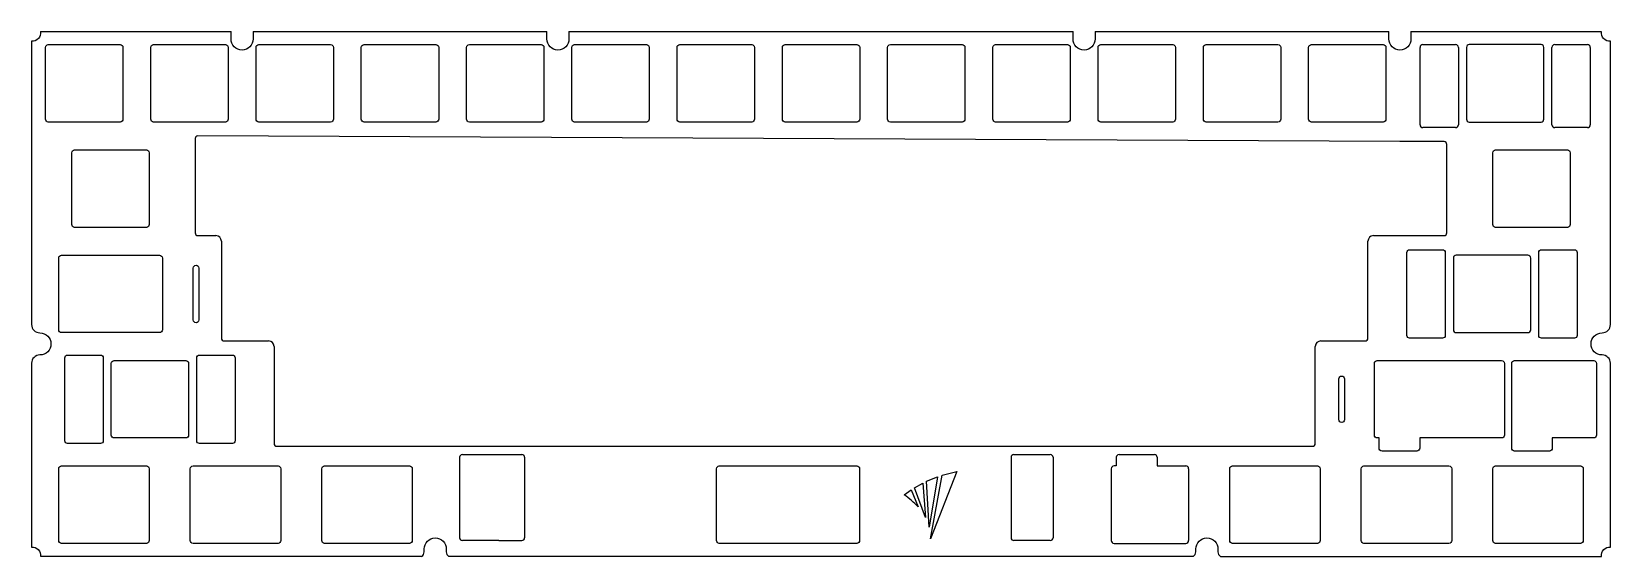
# Model space of a CAD drawing. Header units: millimetres. Extents: x 0 to 286, y 5 to 100.
import ezdxf

# ---------------------------------------------------------------- set-up
doc = ezdxf.new("R2010")
doc.units = ezdxf.units.MM
doc.layers.add('默认', color=18, linetype='Continuous', true_color=0x000000)

msp = doc.modelspace()

# ---------------------------------------------------------------- linework, layer by layer
for p, q in [((1.61, 99.68), (36.1, 99.69)), ((251.79, 97.33), (257.74, 97.33)), ((275.66, 97.33), (281.61, 97.33)), ((251.29, 82.83), (251.29, 96.83)), ((258.24, 96.83), (258.24, 82.83)), ((275.16, 82.83), (275.16, 96.83)), ((282.11, 96.83), (282.11, 82.83)), ((29.6, 80.32), (29.6, 63.28)), ((247.63, 79.78), (30.1, 80.82)), ((257.74, 82.33), (251.79, 82.33)), ((281.61, 82.33), (275.66, 82.33)), ((255.65, 79.78), (247.63, 79.78)), ((256.15, 63.28), (256.15, 79.28)), ((30.1, 62.78), (33.36, 62.78)), ((34.36, 61.78), (34.36, 44.23)), ((241.86, 44.23), (241.86, 61.78)), ((242.86, 62.78), (255.65, 62.78)), ((34.86, 43.73), (42.89, 43.73)), ((233.34, 43.73), (241.36, 43.73)), ((43.89, 42.73), (43.89, 25.18)), ((232.34, 25.18), (232.34, 42.73)), ((44.39, 24.68), (231.84, 24.68)), ((77.97, 23.18), (88.73, 23.18)), ((177.77, 23.18), (184.37, 23.18)), ((177.77, 23.18), (184.37, 23.18)), ((196.82, 23.18), (203.22, 23.18)), ((77.47, 22.68), (77.47, 8.13)), ((89.23, 22.68), (89.23, 8.13)), ((177.27, 22.68), (177.27, 8.13)), ((184.87, 22.68), (184.87, 8.13)), ((195.41, 20.62), (195.41, 7.62)), ((196.32, 21.12), (195.91, 21.12)), ((196.32, 22.68), (196.32, 21.12)), ((203.72, 22.68), (203.72, 21.12)), ((203.72, 21.12), (208.91, 21.12)), ((209.41, 20.62), (209.41, 7.62)), ((84.57, 7.62), (77.97, 7.62)), ((84.57, 7.62), (88.73, 7.62)), ((184.37, 7.62), (177.77, 7.62)), ((184.37, 7.62), (177.77, 7.62)), ((195.91, 7.12), (208.91, 7.12)), ((215.16, 4.76), (284.13, 4.76))]:
    msp.add_line(p, q)
at = {"color": 0}
for p, q in [((40.1, 99.69), (93.25, 99.69)), ((97.25, 99.69), (188.5, 99.69)), ((192.5, 99.69), (245.65, 99.69)), ((249.65, 99.69), (284.06, 99.69)), ((70.59, 4.76), (1.69, 4.76)), ((210.25, 4.76), (75.5, 4.76))]:
    msp.add_line(p, q, dxfattribs=at)
for points in [[(273.2, 83.33, 0.414214), (273.7, 83.83), (273.7, 96.83, 0.414214), (273.2, 97.33), (260.2, 97.33, 0.414214), (259.7, 96.83), (259.7, 83.83, 0.414214), (260.2, 83.33)], [(255.86, 59.73), (255.86, 44.73, -0.414214), (255.36, 44.23), (249.41, 44.23, -0.414214), (248.91, 44.73), (248.91, 59.73, -0.414214), (249.41, 60.23), (255.36, 60.23, -0.414214)], [(279.73, 59.73), (279.73, 44.73, -0.414214), (279.23, 44.23), (273.28, 44.23, -0.414214), (272.78, 44.73), (272.78, 59.73, -0.414214), (273.28, 60.23), (279.23, 60.23, -0.414214)], [(270.82, 45.23, 0.414214), (271.32, 45.73), (271.32, 58.73, 0.414214), (270.82, 59.23), (257.82, 59.23, 0.414214), (257.32, 58.73), (257.32, 45.73, 0.414214), (257.82, 45.23)], [(12.97, 40.68), (12.97, 25.68, -0.414214), (12.47, 25.18), (6.52, 25.18, -0.414214), (6.02, 25.68), (6.02, 40.68, -0.414214), (6.52, 41.18), (12.47, 41.18, -0.414214)], [(14.43, 26.68), (14.43, 39.68, -0.414214), (14.93, 40.18), (27.93, 40.18, -0.414214), (28.43, 39.68), (28.43, 26.68, -0.414214), (27.93, 26.18), (14.93, 26.18, -0.414214)], [(36.84, 40.68), (36.84, 25.68, -0.414214), (36.34, 25.18), (30.39, 25.18, -0.414214), (29.89, 25.68), (29.89, 40.68, -0.414214), (30.39, 41.18), (36.34, 41.18, -0.414214)]]:
    msp.add_lwpolyline(points, format="xyb", close=True)
for centre, radius, start, end in [((251.79, 96.83), 0.5, 90, 180), ((257.74, 96.83), 0.5, 360, 90), ((275.66, 96.83), 0.5, 90, 180), ((281.61, 96.83), 0.5, 0, 90), ((30.1, 80.32), 0.5, 89.7241, 180), ((251.79, 82.83), 0.5, 180, 270), ((257.74, 82.83), 0.5, 270, 0), ((275.66, 82.83), 0.5, 180, 270), ((281.61, 82.83), 0.5, 270, 360), ((255.65, 79.28), 0.5, 0, 90), ((30.1, 63.28), 0.5, 180, 270), ((255.65, 63.28), 0.5, 270, 0), ((33.36, 61.78), 1, 0, 90), ((242.86, 61.78), 1, 90, 180), ((34.86, 44.23), 0.5, 180, 270), ((42.89, 42.73), 1, 0, 90), ((233.34, 42.73), 1, 90, 180), ((241.36, 44.23), 0.5, 270, 360), ((44.39, 25.18), 0.5, 180, 270), ((77.97, 22.68), 0.5, 90, 180), ((88.73, 22.68), 0.5, 0, 90), ((177.77, 22.68), 0.5, 90, 180), ((177.77, 22.68), 0.5, 90, 180), ((184.37, 22.68), 0.5, 0, 90), ((184.37, 22.68), 0.5, 0, 90), ((196.82, 22.68), 0.5, 90, 180), ((203.22, 22.68), 0.5, 360, 90), ((231.84, 25.18), 0.5, 270, 0), ((195.91, 20.62), 0.5, 90, 180), ((208.91, 20.62), 0.5, 0, 90), ((77.97, 8.13), 0.5, 180, 270), ((88.73, 8.13), 0.5, 270, 0), ((177.77, 8.13), 0.5, 180, 270), ((177.77, 8.13), 0.5, 180, 270), ((184.37, 8.13), 0.5, 270, 0), ((184.37, 8.13), 0.5, 270, 0), ((195.91, 7.62), 0.5, 180, 270), ((208.91, 7.62), 0.5, 270, 0)]:
    msp.add_arc(centre, radius, start, end)
at = {"layer": '默认', "color": 7, "true_color": 0xffffff}
for points in [[(1.61, 99.68, -0.491713), (0, 97.94), (0, 46.7, 0.414214), (1.5, 45.2, -1), (1.5, 41.2, 0.414214), (0, 39.7), (0, 6.46, -0.482233), (1.62, 4.76)], [(40.1, 98.35, -1), (36.1, 98.35), (36.1, 99.69, -0.414214)], [(40.1, 99.69), (40.1, 98.35, -1)], [(97.25, 98.35, -1), (93.25, 98.35), (93.25, 99.69, -0.414214)], [(97.25, 99.69), (97.25, 98.35, -1)], [(192.5, 99.69), (192.5, 98.35, -1), (188.5, 98.35), (188.5, 99.69, -0.414214)], [(249.65, 99.69), (249.65, 98.35, -1), (245.65, 98.35), (245.65, 99.69, -0.414214)], [(285.75, 6.46), (285.75, 39.7, 0.414214), (284.25, 41.2, -1), (284.25, 45.2, 0.414214), (285.75, 46.7), (285.75, 97.94, -0.491726), (284.14, 99.68)], [(70.59, 4.76, 0.254981), (71.05, 5.6), (71.05, 6.1, -1), (75.05, 6.1), (75.05, 5.6, 0.254981), (75.5, 4.76)], [(210.25, 4.76, 0.254981), (210.71, 5.6), (210.71, 6.1, -1), (214.71, 6.1), (214.71, 5.6, 0.254981), (215.16, 4.76)], [(284.13, 4.76, -0.482245), (285.75, 6.46)]]:
    msp.add_lwpolyline(points, format="xyb", dxfattribs=at)
for points in [[(16.03, 97.33, -0.414214), (16.53, 96.83), (16.53, 83.83, -0.414214), (16.03, 83.33), (3.03, 83.33, -0.414214), (2.53, 83.83), (2.53, 96.83, -0.414214), (3.03, 97.33)], [(35.08, 97.33, -0.414214), (35.58, 96.83), (35.58, 83.83, -0.414214), (35.08, 83.33), (22.08, 83.33, -0.414214), (21.58, 83.83), (21.58, 96.83, -0.414214), (22.08, 97.33)], [(54.13, 97.33, -0.414214), (54.63, 96.83), (54.63, 83.83, -0.414214), (54.13, 83.33), (41.13, 83.33, -0.414214), (40.63, 83.83), (40.63, 96.83, -0.414214), (41.13, 97.33)], [(73.18, 97.33, -0.414214), (73.68, 96.83), (73.68, 83.83, -0.414214), (73.18, 83.33), (60.18, 83.33, -0.414214), (59.68, 83.83), (59.68, 96.83, -0.414214), (60.18, 97.33)], [(92.23, 97.33, -0.414214), (92.73, 96.83), (92.73, 83.83, -0.414214), (92.23, 83.33), (79.23, 83.33, -0.414214), (78.73, 83.83), (78.73, 96.83, -0.414214), (79.23, 97.33)], [(111.28, 97.33, -0.414214), (111.78, 96.83), (111.78, 83.83, -0.414214), (111.28, 83.33), (98.28, 83.33, -0.414214), (97.78, 83.83), (97.78, 96.83, -0.414214), (98.28, 97.33)], [(130.33, 97.33, -0.414214), (130.83, 96.83), (130.83, 83.83, -0.414214), (130.33, 83.33), (117.33, 83.33, -0.414214), (116.83, 83.83), (116.83, 96.83, -0.414214), (117.33, 97.33)], [(149.38, 97.33, -0.414214), (149.88, 96.83), (149.88, 83.83, -0.414214), (149.38, 83.33), (136.38, 83.33, -0.414214), (135.88, 83.83), (135.88, 96.83, -0.414214), (136.38, 97.33)], [(168.43, 97.33, -0.414214), (168.93, 96.83), (168.93, 83.83, -0.414214), (168.43, 83.33), (155.43, 83.33, -0.414214), (154.93, 83.83), (154.93, 96.83, -0.414214), (155.43, 97.33)], [(187.48, 97.33, -0.414214), (187.98, 96.83), (187.98, 83.83, -0.414214), (187.48, 83.33), (174.48, 83.33, -0.414214), (173.98, 83.83), (173.98, 96.83, -0.414214), (174.48, 97.33)], [(206.53, 97.33, -0.414214), (207.03, 96.83), (207.03, 83.83, -0.414214), (206.53, 83.33), (193.53, 83.33, -0.414214), (193.03, 83.83), (193.03, 96.83, -0.414214), (193.53, 97.33)], [(225.58, 97.33, -0.414214), (226.08, 96.83), (226.08, 83.83, -0.414214), (225.58, 83.33), (212.58, 83.33, -0.414214), (212.08, 83.83), (212.08, 96.83, -0.414214), (212.58, 97.33)], [(244.63, 97.33, -0.414214), (245.13, 96.83), (245.13, 83.83, -0.414214), (244.63, 83.33), (231.63, 83.33, -0.414214), (231.13, 83.83), (231.13, 96.83, -0.414214), (231.63, 97.33)], [(20.79, 78.28, -0.414214), (21.29, 77.78), (21.29, 64.78, -0.414214), (20.79, 64.28), (7.79, 64.28, -0.414214), (7.29, 64.78), (7.29, 77.78, -0.414214), (7.79, 78.28)], [(277.96, 78.28, -0.414214), (278.46, 77.78), (278.46, 64.78, -0.414214), (277.96, 64.28), (264.96, 64.28, -0.414214), (264.46, 64.78), (264.46, 77.78, -0.414214), (264.96, 78.28)], [(23.67, 58.73), (23.67, 45.73, -0.414214), (23.17, 45.23), (5.41, 45.23, -0.414214), (4.91, 45.73), (4.91, 58.73, -0.414214), (5.41, 59.23), (23.17, 59.23, -0.414214)], [(29.27, 56.92, -1), (30.27, 56.92), (30.27, 47.53, -1), (29.27, 47.53)], [(266.56, 26.68, -0.414214), (266.06, 26.18), (251.23, 26.18), (251.23, 24.33, -0.414214), (250.71, 23.8), (244.41, 23.8, -0.414214), (243.88, 24.33), (243.88, 26.18), (243.53, 26.18, -0.414214), (243.03, 26.68), (243.03, 39.68, -0.414214), (243.53, 40.18), (266.06, 40.18, -0.414214), (266.56, 39.68)], [(268.41, 23.8, -0.414214), (267.88, 24.33), (267.88, 39.68, -0.414214), (268.38, 40.18), (282.72, 40.18, -0.414214), (283.22, 39.68), (283.22, 26.68, -0.414214), (282.72, 26.18), (275.23, 26.18), (275.23, 24.33, -0.414214), (274.71, 23.8)], [(236.61, 36.87, -1), (237.61, 36.87), (237.61, 29.48, -1), (236.61, 29.48)], [(20.79, 21.12, -0.414214), (21.29, 20.62), (21.29, 7.62, -0.414214), (20.79, 7.12), (5.41, 7.12, -0.414214), (4.91, 7.62), (4.91, 20.62, -0.414214), (5.41, 21.12)], [(44.6, 21.12, -0.414214), (45.1, 20.62), (45.1, 7.62, -0.414214), (44.6, 7.12), (29.22, 7.12, -0.414214), (28.72, 7.62), (28.72, 20.62, -0.414214), (29.22, 21.12)], [(68.41, 21.12, -0.414214), (68.91, 20.62), (68.91, 7.62, -0.414214), (68.41, 7.12), (53.03, 7.12, -0.414214), (52.53, 7.62), (52.53, 20.62, -0.414214), (53.03, 21.12)], [(149.37, 21.12, -0.414214), (149.87, 20.62), (149.87, 7.62, -0.414214), (149.37, 7.12), (124.47, 7.12, -0.414214), (123.97, 7.62), (123.97, 20.62, -0.414214), (124.47, 21.12)], [(232.72, 21.12, -0.414214), (233.22, 20.62), (233.22, 7.62, -0.414214), (232.72, 7.12), (217.34, 7.12, -0.414214), (216.84, 7.62), (216.84, 20.62, -0.414214), (217.34, 21.12)], [(256.53, 21.12, -0.414214), (257.03, 20.62), (257.03, 7.62, -0.414214), (256.53, 7.12), (241.15, 7.12, -0.414214), (240.65, 7.62), (240.65, 20.62, -0.414214), (241.15, 21.12)], [(280.34, 21.12, -0.414214), (280.84, 20.62), (280.84, 7.62, -0.414214), (280.34, 7.12), (264.96, 7.12, -0.414214), (264.46, 7.62), (264.46, 20.62, -0.414214), (264.96, 21.12)], [(160.47, 13.72, 0.056212), (157.93, 15.87), (159.18, 16.8)]]:
    msp.add_lwpolyline(points, format="xyb", close=True, dxfattribs=at)
for points in [[(164.83, 19.44), (167.48, 20.11), (162.68, 7.94)], [(159.78, 17.19), (161.3, 18.03), (161.79, 11.82)], [(161.98, 18.36), (163.99, 19.17), (162.46, 10.06)]]:
    msp.add_lwpolyline(points, close=True, dxfattribs=at)

doc.saveas('drawing.dxf')
